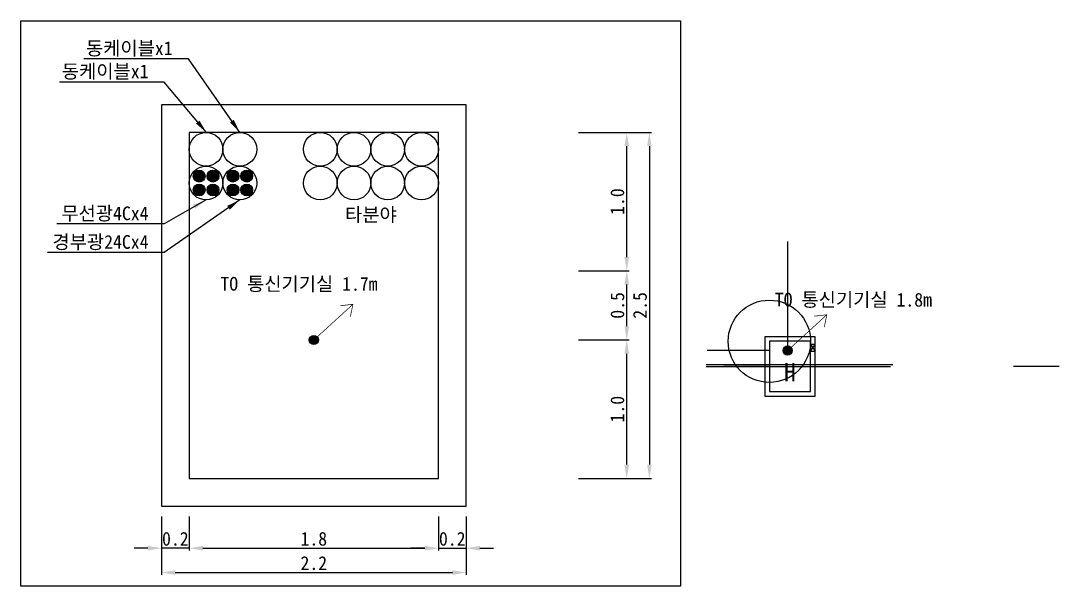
# Model space of a CAD drawing. Extents: x -212 to 226, y -69 to 145.
# Drawn here: x 180.73 to 226.1, y 12.55 to 37.26 of the extents above; entities that cross this region are included whole.
import ezdxf
from ezdxf.enums import TextEntityAlignment as Align

# ---------------------------------------------------------------- set-up
doc = ezdxf.new("R2010")
doc.units = 0
doc.header["$MEASUREMENT"] = 0
doc.layers.get('Defpoints').update_dxf_attribs({"linetype": 'CONTINUOUS'})
for name, color, linetype in [('TT-BASE', 253, 'CONTINUOUS'), ('TX-PAPR', 2, 'CONTINUOUS'), ('TZ-DIMS', 1, 'CONTINUOUS'), ('TZ-LINE', 7, 'CONTINUOUS'), ('TZ-TEX2', 3, 'CONTINUOUS'), ('TZ-TEXT', 6, 'CONTINUOUS')]:
    doc.layers.add(name, color=color, linetype=linetype)
doc.styles.get("Standard").update_dxf_attribs({"font": 'GulimChe.ttf'})
doc.dimstyles.new('D200', dxfattribs={"dimscale": 0.2, "dimtxt": 3, "dimasz": 3, "dimexe": 0.5, "dimexo": 0.5, "dimgap": 0.5, "dimtad": 1, "dimdec": 0, "dimzin": 1, "dimdsep": 46, "dimlunit": 6, "dimtxsty": 'Standard', "dimcen": 1, "dimclrd": 1, "dimclre": 1, "dimclrt": 3, "dimadec": 0, "dimazin": 0, "dimtfac": 1, "dimtdec": 0, "dimtix": 1, "dimtmove": 2, "dimatfit": 3, "dimfxl": 0, "dimtvp": 2, "dimlwd": -1, "dimlwe": -1, "dimarcsym": 0})

# ---------------------------------------------------------------- blocks, each defined once
blk = doc.blocks.new('*D8')
at = {"layer": 'Defpoints', "color": 0}
for p in [(204.997, 23.309), (207.207, 23.309), (204.997, 17.261)]:
    blk.add_point(p, dxfattribs=at)
at = {"layer": 'TZ-LINE', "color": 1}
for p, q in [((205.097, 23.309), (207.307, 23.309)), ((207.207, 17.861), (207.207, 22.709)), ((205.097, 17.261), (207.307, 17.261))]:
    blk.add_line(p, q, dxfattribs=at)
for points in [[(207.107, 22.709), (207.307, 22.709), (207.207, 23.309)], [(207.107, 17.861), (207.307, 17.861), (207.207, 17.261)]]:
    blk.add_solid(points, dxfattribs=at)
at = {"layer": 'TZ-LINE', "color": 3, "insert": (206.799, 20.285), "char_height": 0.6, "width": 1.13871, "attachment_point": 5, "rotation": 90}
blk.add_mtext('1.0', dxfattribs=at)
blk = doc.blocks.new('*D9')
at = {"layer": 'Defpoints', "color": 0}
for p in [(204.997, 26.333), (207.207, 26.333), (204.997, 23.309)]:
    blk.add_point(p, dxfattribs=at)
at = {"layer": 'TZ-LINE', "color": 1}
for p, q in [((205.097, 26.333), (207.307, 26.333)), ((207.207, 23.909), (207.207, 25.733)), ((205.097, 23.309), (207.307, 23.309))]:
    blk.add_line(p, q, dxfattribs=at)
for points in [[(207.107, 25.733), (207.307, 25.733), (207.207, 26.333)], [(207.107, 23.909), (207.307, 23.909), (207.207, 23.309)]]:
    blk.add_solid(points, dxfattribs=at)
at = {"layer": 'TZ-LINE', "color": 3, "insert": (206.8, 24.821), "char_height": 0.6, "attachment_point": 5, "rotation": 90}
blk.add_mtext('0.5', dxfattribs=at)
blk = doc.blocks.new('*D10')
at = {"layer": 'Defpoints', "color": 0}
for p in [(204.997, 32.381, 13551.633), (207.207, 32.381), (204.997, 26.333, 13551.633)]:
    blk.add_point(p, dxfattribs=at)
at = {"layer": 'TZ-LINE', "color": 1}
for p, q in [((205.097, 32.381), (207.307, 32.381)), ((207.207, 26.933), (207.207, 31.781)), ((205.097, 26.333), (207.307, 26.333))]:
    blk.add_line(p, q, dxfattribs=at)
for points in [[(207.107, 31.781), (207.307, 31.781), (207.207, 32.381)], [(207.107, 26.933), (207.307, 26.933), (207.207, 26.333)]]:
    blk.add_solid(points, dxfattribs=at)
at = {"layer": 'TZ-LINE', "color": 3, "insert": (206.799, 29.357), "char_height": 0.6, "attachment_point": 5, "rotation": 90}
blk.add_mtext('1.0', dxfattribs=at)
blk = doc.blocks.new('*D11')
at = {"layer": 'Defpoints', "color": 0}
for p in [(204.997, 32.381, 13551.633), (204.997, 17.261, 13551.633), (208.195, 17.261)]:
    blk.add_point(p, dxfattribs=at)
at = {"layer": 'TZ-LINE', "color": 1}
for p, q in [((205.097, 32.381), (208.295, 32.381)), ((208.195, 31.781), (208.195, 17.861)), ((205.097, 17.261), (208.295, 17.261))]:
    blk.add_line(p, q, dxfattribs=at)
for points in [[(208.095, 31.781), (208.295, 31.781), (208.195, 32.381)], [(208.095, 17.861), (208.295, 17.861), (208.195, 17.261)]]:
    blk.add_solid(points, dxfattribs=at)
at = {"layer": 'TZ-LINE', "color": 3, "insert": (207.788, 24.821), "char_height": 0.6, "attachment_point": 5, "rotation": 90}
blk.add_mtext('2.5', dxfattribs=at)
blk = doc.blocks.new('*D12')
at = {"layer": 'Defpoints', "color": 0}
for p in [(186.883, 15.688), (188.093, 15.688), (186.883, 14.209)]:
    blk.add_point(p, dxfattribs=at)
at = {"layer": 'TZ-LINE', "color": 1}
for p, q in [((186.883, 15.588), (186.883, 14.109)), ((188.093, 15.588), (188.093, 14.109)), ((186.283, 14.209), (185.683, 14.209)), ((188.093, 14.209), (186.883, 14.209)), ((188.693, 14.209), (189.293, 14.209))]:
    blk.add_line(p, q, dxfattribs=at)
for points in [[(186.283, 14.309), (186.283, 14.109), (186.883, 14.209)], [(188.693, 14.309), (188.693, 14.109), (188.093, 14.209)]]:
    blk.add_solid(points, dxfattribs=at)
at = {"layer": 'TZ-LINE', "color": 3, "insert": (187.488, 14.616), "char_height": 0.6, "attachment_point": 5}
blk.add_mtext('0.2', dxfattribs=at)
blk = doc.blocks.new('*D13')
at = {"layer": 'Defpoints', "color": 0}
for p in [(188.093, 15.688), (198.979, 15.688), (198.979, 14.209)]:
    blk.add_point(p, dxfattribs=at)
at = {"layer": 'TZ-LINE', "color": 1}
for p, q in [((188.093, 15.588), (188.093, 14.109)), ((198.979, 15.588), (198.979, 14.109)), ((188.693, 14.209), (198.379, 14.209))]:
    blk.add_line(p, q, dxfattribs=at)
for points in [[(188.693, 14.309), (188.693, 14.109), (188.093, 14.209)], [(198.379, 14.309), (198.379, 14.109), (198.979, 14.209)]]:
    blk.add_solid(points, dxfattribs=at)
at = {"layer": 'TZ-LINE', "color": 3, "insert": (193.536, 14.617), "char_height": 0.6, "attachment_point": 5}
blk.add_mtext('1.8', dxfattribs=at)
blk = doc.blocks.new('*D14')
at = {"layer": 'Defpoints', "color": 0}
for p in [(198.979, 15.688), (200.189, 15.688), (200.189, 14.209)]:
    blk.add_point(p, dxfattribs=at)
at = {"layer": 'TZ-LINE', "color": 1}
for p, q in [((198.979, 15.588), (198.979, 14.109)), ((200.189, 15.588), (200.189, 14.109)), ((198.379, 14.209), (197.779, 14.209)), ((198.979, 14.209), (200.189, 14.209)), ((200.789, 14.209), (201.389, 14.209))]:
    blk.add_line(p, q, dxfattribs=at)
for points in [[(198.379, 14.309), (198.379, 14.109), (198.979, 14.209)], [(200.789, 14.309), (200.789, 14.109), (200.189, 14.209)]]:
    blk.add_solid(points, dxfattribs=at)
at = {"layer": 'TZ-LINE', "color": 3, "insert": (199.584, 14.616), "char_height": 0.6, "attachment_point": 5}
blk.add_mtext('0.2', dxfattribs=at)
blk = doc.blocks.new('*D15')
at = {"layer": 'Defpoints', "color": 0}
for p in [(186.883, 15.688), (200.189, 15.688), (200.189, 13.145)]:
    blk.add_point(p, dxfattribs=at)
at = {"layer": 'TZ-LINE', "color": 1}
for p, q in [((186.883, 15.588), (186.883, 13.045)), ((200.189, 15.588), (200.189, 13.045)), ((187.483, 13.145), (199.589, 13.145))]:
    blk.add_line(p, q, dxfattribs=at)
for points in [[(187.483, 13.245), (187.483, 13.045), (186.883, 13.145)], [(199.589, 13.245), (199.589, 13.045), (200.189, 13.145)]]:
    blk.add_solid(points, dxfattribs=at)
at = {"layer": 'TZ-LINE', "color": 3, "insert": (193.536, 13.553), "char_height": 0.6, "attachment_point": 5}
blk.add_mtext('2.2', dxfattribs=at)

msp = doc.modelspace()

# ---------------------------------------------------------------- hatches: boundary and pattern name
at = {"layer": 'TZ-LINE'}
h = msp.add_hatch(color=256, dxfattribs=at)
h.dxf.hatch_style = 1
h.paths.add_polyline_path([(214.037, 22.851, 1), (214.437, 22.851, 1)])

# ---------------------------------------------------------------- linework, layer by layer
at = {"layer": 'TT-BASE'}
for p, q in [((210.678, 22.239), (218.833, 22.241)), ((210.678, 22.151), (218.733, 22.151))]:
    msp.add_line(p, q, dxfattribs=at)
at = {"layer": 'TZ-LINE'}
for points in [[(214.237, 22.851), (214.237, 27.62)], [(213.437, 22.851), (210.714, 22.851)], [(215.237, 22.816), (215.437, 23.116)], [(215.237, 23.116), (215.437, 22.816)], [(213.437, 22.151), (211.447, 22.151)], [(226.1, 22.151), (224.109, 22.151)]]:
    msp.add_lwpolyline(points, dxfattribs=at)
at = {"layer": 'TZ-LINE', "const_width": 0.03}
for points in [[(214.237, 22.851), (215.947, 24.411)], [(215.397, 24.349), (215.947, 24.411), (215.835, 23.869)]]:
    msp.add_lwpolyline(points, dxfattribs=at)
at = {"layer": 'TZ-LINE'}
for points in [[(213.237, 20.851), (215.437, 20.851), (215.437, 23.451), (213.237, 23.451)], [(213.437, 21.051), (215.237, 21.051), (215.237, 23.251), (213.437, 23.251)], [(215.437, 22.816), (215.437, 23.116), (215.237, 23.116), (215.237, 22.816)]]:
    msp.add_lwpolyline(points, close=True, dxfattribs=at)
for centre, radius in [((213.437, 23.251), 1.8), ((214.237, 22.851), 0.2)]:
    msp.add_circle(centre, radius, dxfattribs=at)

# ---------------------------------------------------------------- texts
at = {"layer": 'TZ-TEX2'}
msp.add_text('H', height=0.8, dxfattribs=at).set_placement((214.337, 21.905, -0.619), align=Align.MIDDLE)
at = {"layer": 'TZ-TEXT'}
msp.add_text('TO 통신기기실 1.8m', height=0.6, rotation=359.9482, dxfattribs=at).set_placement((217.108, 25.078, 0), align=Align.MIDDLE)

# ---------------------------------------------------------------- wipeouts: each hides what was drawn before it
msp.add_wipeout([(180.735, 37.261), (180.735, 12.546), (209.557, 12.546), (209.557, 37.261)]).translate(0, 0, -0.464).dxf.layer = 'TX-PAPR'

# ---------------------------------------------------------------- next in the draw order: hatches: boundary and pattern name
at = {"layer": 'TZ-LINE'}
h = msp.add_hatch(color=256, dxfattribs=at)
h.dxf.hatch_style = 1
h.paths.add_polyline_path([(188.27, 30.472, 1), (188.787, 30.472, 1)])
h = msp.add_hatch(color=256, dxfattribs=at)
h.dxf.hatch_style = 1
h.paths.add_polyline_path([(189.39, 30.472, -1), (188.872, 30.472, -1)])
h = msp.add_hatch(color=256, dxfattribs=at)
h.dxf.hatch_style = 1
h.paths.add_polyline_path([(189.744, 30.472, 1), (190.262, 30.472, 1)])
h = msp.add_hatch(color=256, dxfattribs=at)
h.dxf.hatch_style = 1
h.paths.add_polyline_path([(190.864, 30.472, -1), (190.347, 30.472, -1)])
h = msp.add_hatch(color=256, dxfattribs=at)
h.dxf.hatch_style = 1
h.paths.add_polyline_path([(188.27, 29.866, 1), (188.787, 29.866, 1)])
h = msp.add_hatch(color=256, dxfattribs=at)
h.dxf.hatch_style = 1
h.paths.add_polyline_path([(189.39, 29.866, -1), (188.872, 29.866, -1)])
h = msp.add_hatch(color=256, dxfattribs=at)
h.dxf.hatch_style = 1
h.paths.add_polyline_path([(189.744, 29.866, 1), (190.262, 29.866, 1)])
h = msp.add_hatch(color=256, dxfattribs=at)
h.dxf.hatch_style = 1
h.paths.add_polyline_path([(190.864, 29.866, -1), (190.347, 29.866, -1)])
h = msp.add_hatch(color=256, dxfattribs=at)
h.dxf.hatch_style = 1
h.paths.add_polyline_path([(193.336, 23.309, 1), (193.736, 23.309, 1)])

# ---------------------------------------------------------------- next in the draw order: linework, layer by layer
at = {"layer": 'TZ-LINE', "elevation": -0.464}
for points in [[(186.883, 16.051), (200.189, 16.051), (200.189, 33.59), (186.883, 33.59)], [(188.093, 17.261), (198.979, 17.261), (198.979, 32.381), (188.093, 32.381)]]:
    msp.add_lwpolyline(points, close=True, dxfattribs=at)
at = {"layer": 'TZ-LINE', "const_width": 0.03, "elevation": -0.464}
for points in [[(193.536, 23.309), (195.245, 24.869)], [(194.696, 24.807), (195.245, 24.869), (195.134, 24.327)]]:
    msp.add_lwpolyline(points, dxfattribs=at)
at = {"layer": 'TZ-LINE', "ltscale": 2}
for centre, radius in [((188.83, 31.644, -0.464), 0.737), ((190.304, 31.644, -0.464), 0.737), ((193.818, 31.644, -0.464), 0.737), ((195.293, 31.644, -0.464), 0.737), ((196.767, 31.644, -0.464), 0.737), ((198.242, 31.644, -0.464), 0.737), ((188.83, 30.169, -0.464), 0.737), ((190.304, 30.169, -0.464), 0.737), ((193.818, 30.169, -0.464), 0.737), ((195.293, 30.169, -0.464), 0.737), ((196.767, 30.169, -0.464), 0.737), ((198.242, 30.169, -0.464), 0.737), ((188.529, 30.472, -0.464), 0.259), ((189.131, 30.472, -0.464), 0.259), ((190.003, 30.472, -0.464), 0.259), ((190.606, 30.472, -0.464), 0.259), ((188.529, 29.866, -0.464), 0.259), ((189.131, 29.866, -0.464), 0.259), ((190.003, 29.866, -0.464), 0.259), ((190.606, 29.866, -0.464), 0.259)]:
    msp.add_circle(centre, radius, dxfattribs=at)
at = {"layer": 'TZ-LINE'}
msp.add_circle((193.536, 23.309, -0.464), 0.2, dxfattribs=at)
at = {"layer": 'TZ-TEXT', "elevation": -0.464}
msp.add_lwpolyline([(180.735, 37.261), (209.557, 37.261), (209.557, 12.546), (180.735, 12.546)], close=True, dxfattribs=at)

# ---------------------------------------------------------------- next in the draw order: texts
at = {"layer": 'TZ-DIMS', "char_height": 0.6}
for s, insert, attachment_point in [('동케이블x1', (187.368, 35.695, -0.464), 9), ('동케이블x1', (186.316, 34.684, -0.464), 9), ('무선광4Cx4', (186.316, 28.481, -0.464), 9), ('타분야', (196.03, 28.754, -0.464), 5), ('경부광24Cx4', (186.316, 27.23, -0.464), 9)]:
    msp.add_mtext(s, dxfattribs=dict(at, insert=insert, attachment_point=attachment_point))
at = {"layer": 'TZ-TEXT'}
msp.add_text('TO 통신기기실 1.7m', height=0.6, rotation=359.9482, dxfattribs=at).set_placement((192.89, 25.769, -0.465), align=Align.MIDDLE)

# ---------------------------------------------------------------- next in the draw order: dimensions: what is measured, and where the dimension line sits
at = {"layer": 'TZ-LINE'}
for base, p1, p2, text, picture, middle in [((207.207, 32.381, -13552.097), (204.997, 26.333, -0.464), (204.997, 32.381, -0.464), '1.0', '*D10', (206.799, 29.357, -13552.097)), ((208.195, 17.261, -13552.097), (204.997, 32.381, -0.464), (204.997, 17.261, -0.464), '2.5', '*D11', (207.788, 24.821, -13552.097)), ((207.207, 26.333, -0.464), (204.997, 23.309, -0.464), (204.997, 26.333, -0.464), '0.5', '*D9', (206.8, 24.821, -0.464)), ((207.207, 23.309, -0.464), (204.997, 17.261, -0.464), (204.997, 23.309, -0.464), '1.0', '*D8', (206.799, 20.285, -0.464))]:
    dim = msp.add_linear_dim(base=base, p1=p1, p2=p2, angle=90, text=text, dimstyle='D200', dxfattribs=at)
    dim.commit()
    dim.dimension.update_dxf_attribs({"geometry": picture, "text_midpoint": middle})
for base, p1, p2, text, picture, middle in [((186.883, 14.209, -0.464), (188.093, 15.688, -0.464), (186.883, 15.688, -0.464), '0.2', '*D12', (187.488, 14.616, -0.464)), ((200.189, 13.145, -0.464), (186.883, 15.688, -0.464), (200.189, 15.688, -0.464), '2.2', '*D15', (193.536, 13.553, -0.464)), ((198.979, 14.209, -0.464), (188.093, 15.688, -0.464), (198.979, 15.688, -0.464), '1.8', '*D13', (193.536, 14.617, -0.464)), ((200.189, 14.209, -0.464), (198.979, 15.688, -0.464), (200.189, 15.688, -0.464), '0.2', '*D14', (199.584, 14.616, -0.464))]:
    dim = msp.add_linear_dim(base=base, p1=p1, p2=p2, text=text, dimstyle='D200', dxfattribs=at)
    dim.commit()
    dim.dimension.update_dxf_attribs({"geometry": picture, "text_midpoint": middle})

# ---------------------------------------------------------------- next in the draw order: leaders
at = {"layer": 'TZ-DIMS', "annotation_type": 0, "has_hookline": 1, "hookline_direction": 1}
for points, text_width in [([(190.304, 32.381, -0.464), (188.058, 35.595, -0.464), (187.468, 35.595, -0.464)], 3.884), ([(188.85, 32.371, -0.464), (187.006, 34.584, -0.464), (186.416, 34.584, -0.464)], 3.884), ([(190.304, 29.432, -0.464), (187.006, 27.13, -0.464), (186.416, 27.13, -0.464)], 4.407), ([(188.83, 29.432, -0.464), (187.006, 28.381, -0.464), (186.416, 28.381, -0.464)], 4.007)]:
    msp.add_leader(points, dimstyle='D200', dxfattribs=dict(at, text_width=text_width))

doc.saveas('drawing.dxf')
